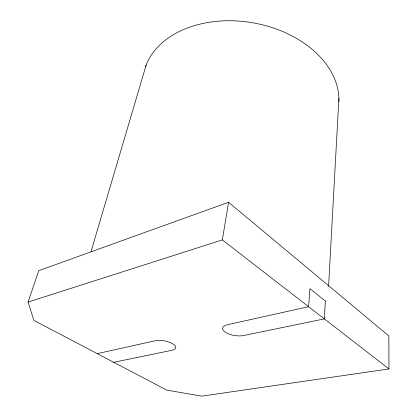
<?xml version="1.0" encoding="UTF-8"?>
<svg xmlns="http://www.w3.org/2000/svg" width="417" height="417" viewBox="0 0 417 417"><rect width="100%" height="100%" fill="white"/><g stroke="black" fill="none" stroke-linecap="round" stroke-linejoin="round"><path stroke-width="0.63" d="M328.596 286.25L338.906 98.329M388.967 368.93L222.355 239.905L228.579 202.281L38.76 270.669L28.033 302.085L33.939 320.423L166.701 390.098L201.745 396.15L388.967 368.93L388.853 335.946L228.579 202.281M90.979 251.769L146.153 65.031M28.033 302.085L222.355 239.905M97.234 353.637L155.416 340.72A12.182 4.686 10.8 0 1 172.471 343.629A12.182 4.686 10.8 0 1 171.934 350.301L113.726 362.295M145.7 66.235A98.808 69.691 9.8 0 1 254.042 23.008A98.808 69.691 9.8 0 1 338.901 101.545M325.375 301.069L324.353 318.896L243.768 335.503A13.255 5.541 8.5 0 1 225.435 332.286A13.255 5.541 8.5 0 1 227.463 324.718L308.606 306.698L309.925 288.637L325.375 301.069"/></g></svg>
